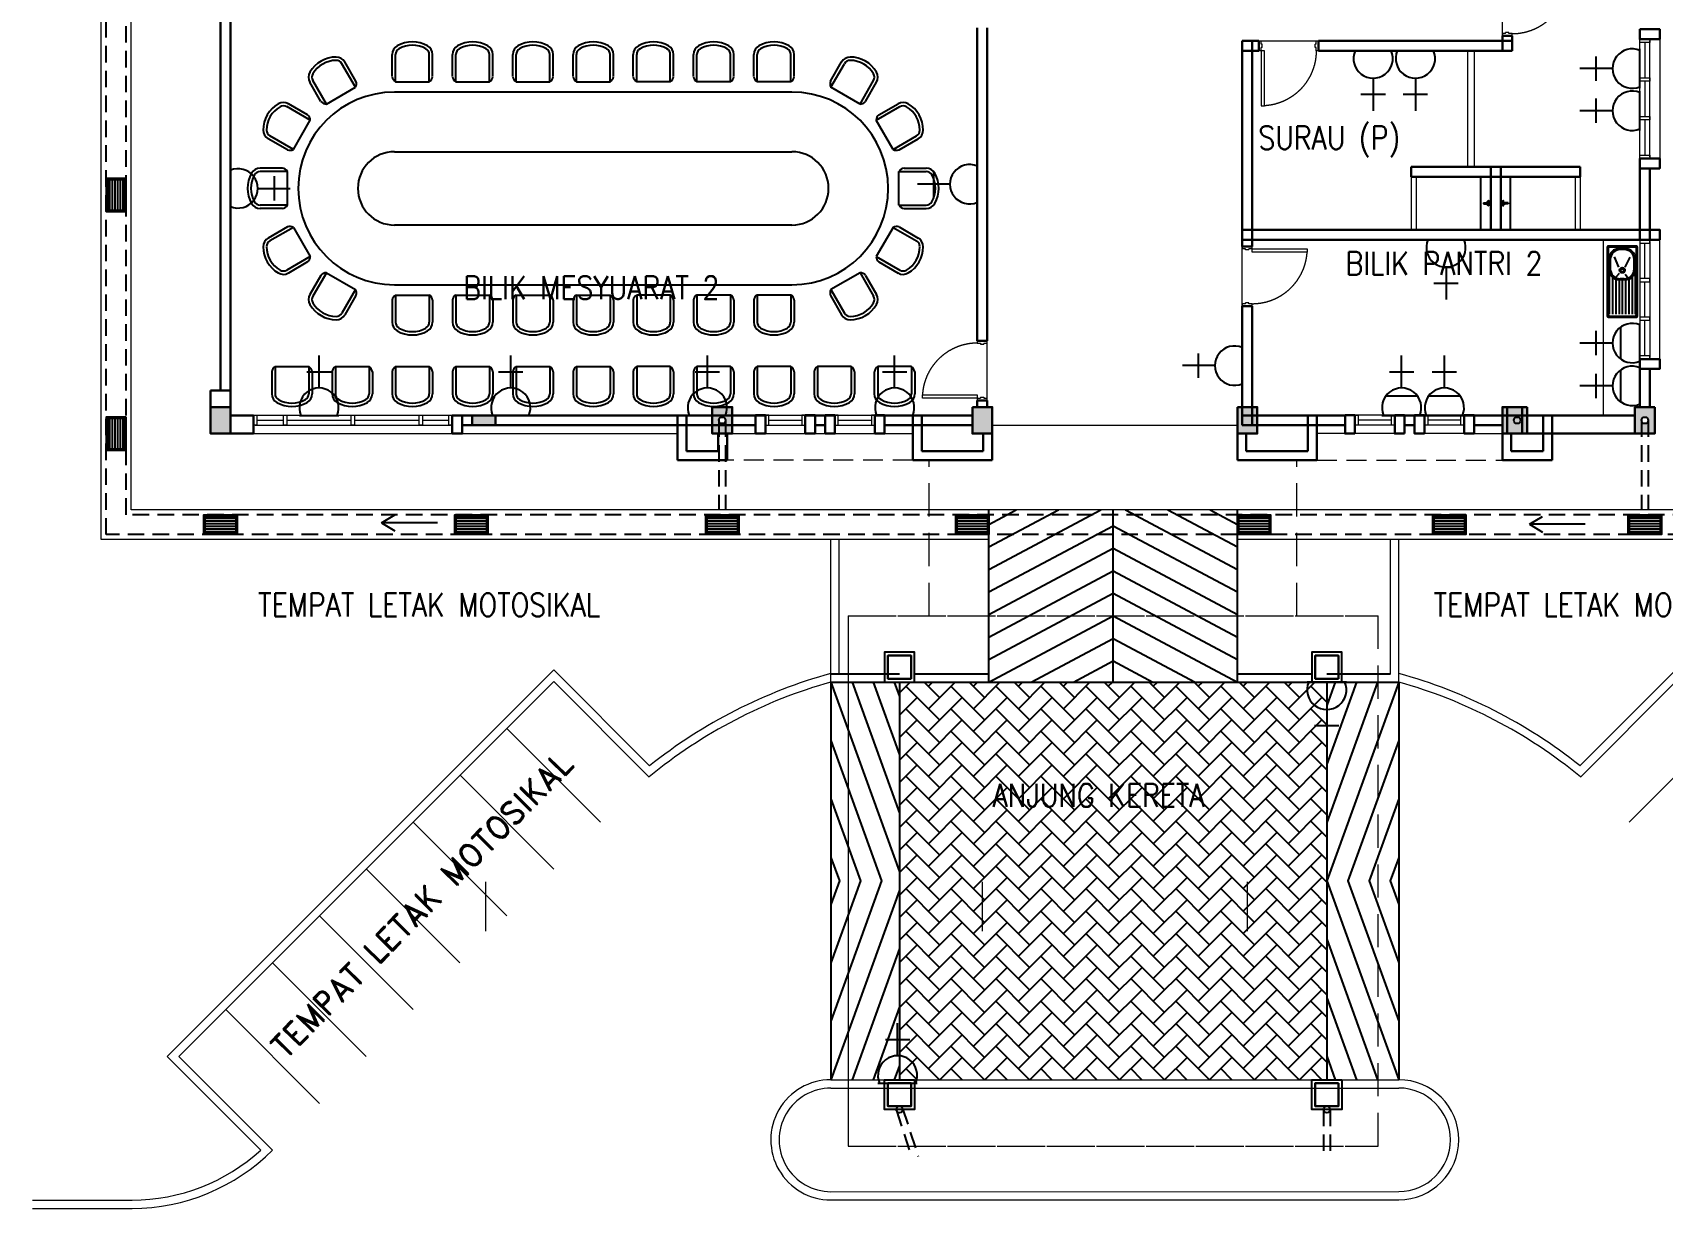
# Model space of a CAD drawing. Header units: inches. Extents: x -86493719 to 430035, y 21644 to 1519532.
# Drawn here: x 141108 to 165709, y 37972 to 55713 of the extents above; entities that cross this region are included whole.
import ezdxf
from ezdxf.enums import TextEntityAlignment as Align

# ---------------------------------------------------------------- set-up
doc = ezdxf.new("R2010")
doc.units = ezdxf.units.IN
doc.header["$MEASUREMENT"] = 0
for name, pattern in [('DASHED', [19.05, 12.7, -6.35]), ('DASHED2', [0.375, 0.25, -0.125]), ('HIDDEN', [0.375, 0.25, -0.125])]:
    doc.linetypes.add(name, pattern=pattern)
for name, color, linetype in [('Cabinet', 8, 'Continuous'), ('carpark', 8, 'Continuous'), ('DOWNPIPE', 8, 'Continuous'), ('drain', 8, 'Continuous'), ('ELECT', 6, 'Continuous'), ('FIXT', 8, 'Continuous'), ('kerb', 8, 'Continuous'), ('MSGRATING', 8, 'Continuous'), ('SAN', 8, 'Continuous'), ('SANITARY', 8, 'Continuous'), ('TB', 8, 'Continuous'), ('tiles', 8, 'Continuous')]:
    doc.layers.add(name, color=color, linetype=linetype)
for name, color, linetype, lineweight in [('COLUMN', 8, 'Continuous', 30), ('dim', 8, 'Continuous', 20), ('DOOR', 8, 'Continuous', 20), ('LW', 8, 'Continuous', 20), ('ROOF', 8, 'Continuous', 20), ('t3', 8, 'Continuous', 25), ('wall', 8, 'Continuous', 30), ('WIN', 8, 'Continuous', 18)]:
    doc.layers.add(name, color=color, linetype=linetype, lineweight=lineweight)
doc.styles.add('LAILA', font='romans.shx', dxfattribs={"width": 0.85})
doc.styles.add('VERDANA1000', font='romand.shx', dxfattribs={"height": 1000})

# ---------------------------------------------------------------- blocks, each defined once
blk = doc.blocks.new('ARR')
at = {"layer": 'drain'}
for p, q in [((-2151413, -694434), (-2150569, -694434)), ((-2150569, -694434), (-2150768, -694314)), ((-2150569, -694434), (-2150768, -694553))]:
    blk.add_line(p, q, dxfattribs=at)
blk = doc.blocks.new('Dp900')
at = {"layer": 'DOOR', "color": 4}
for p, q in [((35, 150), (0, 150)), ((0, 0), (35, 0)), ((35, 150), (35, 100)), ((50, 100), (35, 100)), ((50, 50), (35, 50)), ((35, 50), (35, 0)), ((50, 100), (50, 50)), ((850, 100), (850, 50)), ((865, 100), (850, 100)), ((865, 50), (850, 50)), ((900, 150), (865, 150)), ((865, 150), (865, 100)), ((865, 50), (865, 0)), ((865, 0), (900, 0))]:
    blk.add_line(p, q, dxfattribs=at)
at = {"layer": 'DOOR', "color": 1}
for p, q in [((0, 150), (0, 0)), ((0, 150), (0, 0)), ((900, 150), (900, 0)), ((900, 150), (900, 0))]:
    blk.add_line(p, q, dxfattribs=at)
at = {"layer": 'DOOR'}
blk.add_lwpolyline([(35, 150), (35, 980), (85, 980), (85, 150)], close=True, dxfattribs=at)
at = {"layer": 'DOOR', "color": 9, "linetype": 'DASHED', "ltscale": 100}
blk.add_arc((35, 150), 830, 360, 86.5464, dxfattribs=at)
blk = doc.blocks.new('TAB')
at = {"layer": 'FIXT'}
for p, q in [((-186, 13), (-70, 22)), ((-186, -13), (-186, 13)), ((-120, 5), (-120, -5)), ((-80, 10), (-115, 10)), ((-70, 55), (-70, 20)), ((-55, 60), (-65, 60)), ((-50, 55), (-50, 20)), ((-50, 24), (-46, 24)), ((-5, 10), (-40, 10)), ((0, 5), (0, -5)), ((-186, -13), (-70, -22)), ((-80, -10), (-115, -10)), ((-70, -20), (-70, -55)), ((-55, -60), (-65, -60)), ((-50, -20), (-50, -55)), ((-50, -24), (-46, -24)), ((-5, -10), (-40, -10))]:
    blk.add_line(p, q, dxfattribs=at)
for centre, radius, start, end in [((-115, 5), 5, 90, 180), ((-80, 20), 10, 270, 0), ((-65, 55), 5, 90, 180), ((-55, 55), 5, 0, 90), ((-40, 20), 10, 180, 270), ((-46, 0), 24.2, 24.4433, 90), ((-5, 5), 5, 0, 90), ((-115, -5), 5, 180, 270), ((-80, -20), 10, 0, 90), ((-65, -55), 5, 180, 270), ((-55, -55), 5, 270, 0), ((-40, -20), 10, 90, 180), ((-46, 0), 24.2, 270, 335.5567), ((-5, -5), 5, 270, 0)]:
    blk.add_arc(centre, radius, start, end, dxfattribs=at)
blk = doc.blocks.new('TAP1-P')
at = {"layer": 'FIXT', "rotation": 90}
blk.add_blockref('TAB', (0, 0), dxfattribs=at)
blk = doc.blocks.new('TAP(C)')
at = {"layer": 'wall', "xscale": -0.599999999973992, "yscale": 0.5999999999767169, "zscale": 0.5999999999999999, "rotation": 269.9999000484524}
blk.add_blockref('TAP1-P', (0, 0), dxfattribs=at)
blk = doc.blocks.new('AW30')
at = {"layer": 'wall'}
for points in [[(-2473393, -914141), (-2473243, -914141), (-2473243, -913866), (-2473393, -913866)], [(-2472643, -914141), (-2472493, -914141), (-2472493, -913866), (-2472643, -913866)]]:
    blk.add_lwpolyline(points, close=True, dxfattribs=at)
at = {"layer": 'WIN', "color": 1}
for p, q in [((-2473243, -913866), (-2472643, -913866)), ((-2473193, -913941), (-2472693, -913941)), ((-2473218, -914016), (-2472643, -914016))]:
    blk.add_line(p, q, dxfattribs=at)
at = {"layer": 'WIN', "color": 2}
blk.add_line((-2473243, -914141), (-2472643, -914141), dxfattribs=at)
at = {"layer": 'WIN', "color": 1}
for points in [[(-2473243, -914016), (-2473193, -914016), (-2473193, -913866), (-2473243, -913866)], [(-2472693, -914016), (-2472643, -914016), (-2472643, -913866), (-2472693, -913866)]]:
    blk.add_lwpolyline(points, close=True, dxfattribs=at)
blk = doc.blocks.new('WIN')
at = {"layer": 'WIN', "color": 1}
for p, q in [((-2479668, -915155), (-2476718, -915155)), ((-2479668, -915305), (-2476718, -915305)), ((-2479643, -915230), (-2479243, -915230)), ((-2479193, -915230), (-2478218, -915230)), ((-2478168, -915230), (-2477193, -915230)), ((-2477143, -915230), (-2476743, -915230))]:
    blk.add_line(p, q, dxfattribs=at)
for points in [[(-2479693, -915305), (-2479643, -915305), (-2479643, -915155), (-2479693, -915155)], [(-2479243, -915305), (-2479193, -915305), (-2479193, -915155), (-2479243, -915155)], [(-2478218, -915305), (-2478168, -915305), (-2478168, -915155), (-2478218, -915155)], [(-2477193, -915305), (-2477143, -915305), (-2477143, -915155), (-2477193, -915155)], [(-2476743, -915305), (-2476693, -915305), (-2476693, -915155), (-2476743, -915155)]]:
    blk.add_lwpolyline(points, close=True, dxfattribs=at)
blk = doc.blocks.new('meja mesyuarat')
at = {"color": 8}
for p, q in [((-1853, 2766), (-1853, 3100)), ((-1802, 2690), (-1802, 3100)), ((-1294, 2690), (-1294, 3100)), ((-1243, 2766), (-1243, 3100)), ((-943, 2766), (-943, 3100)), ((-892, 2690), (-892, 3100)), ((-384, 2690), (-384, 3100)), ((-334, 2766), (-334, 3100)), ((-34, 2766), (-34, 3100)), ((17, 2690), (17, 3100)), ((525, 2690), (525, 3100)), ((576, 2766), (576, 3100)), ((876, 2766), (876, 3100)), ((927, 2690), (927, 3100)), ((1435, 2690), (1435, 3100)), ((1486, 2766), (1486, 3100)), ((1786, 2766), (1786, 3100)), ((1836, 2690), (1836, 3100)), ((2344, 2690), (2344, 3100)), ((2395, 2766), (2395, 3100)), ((2695, 2766), (2695, 3100)), ((2746, 2690), (2746, 3100)), ((3254, 2690), (3254, 3100)), ((3305, 2766), (3305, 3100)), ((3605, 2766), (3605, 3100)), ((3656, 2690), (3656, 3100)), ((4164, 2690), (4164, 3100)), ((4214, 2766), (4214, 3100)), ((4514, 2766), (4514, 3100)), ((4565, 2690), (4565, 3100)), ((5073, 2690), (5073, 3100)), ((5124, 2766), (5124, 3100)), ((5424, 2766), (5424, 3100)), ((5475, 2690), (5475, 3100)), ((5983, 2690), (5983, 3100)), ((6034, 2766), (6034, 3100)), ((6334, 2766), (6334, 3100)), ((6384, 2690), (6384, 3100)), ((6892, 2690), (6892, 3100)), ((6943, 2766), (6943, 3100)), ((7243, 2766), (7243, 3100)), ((7294, 2690), (7294, 3100)), ((7802, 2690), (7802, 3100)), ((7853, 2766), (7853, 3100)), ((-1802, 2690), (-1294, 2690)), ((-892, 2690), (-384, 2690)), ((17, 2690), (525, 2690)), ((927, 2690), (1435, 2690)), ((1836, 2690), (2344, 2690)), ((2746, 2690), (3254, 2690)), ((4164, 2690), (3656, 2690)), ((5073, 2690), (4565, 2690)), ((5983, 2690), (5475, 2690)), ((6892, 2690), (6384, 2690)), ((7802, 2690), (7294, 2690)), ((-34, 1686), (-34, 2019)), ((17, 1609), (17, 2019)), ((525, 1609), (525, 2019)), ((576, 1686), (576, 2019)), ((876, 1686), (876, 2019)), ((927, 1609), (927, 2019)), ((1435, 1609), (1435, 2019)), ((1486, 1686), (1486, 2019)), ((1786, 1686), (1786, 2019)), ((1836, 1609), (1836, 2019)), ((2344, 1609), (2344, 2019)), ((2395, 1686), (2395, 2019)), ((2695, 1686), (2695, 2019)), ((2746, 1609), (2746, 2019)), ((3254, 1609), (3254, 2019)), ((3305, 1686), (3305, 2019)), ((3605, 1686), (3605, 2019)), ((3656, 1609), (3656, 2019)), ((4164, 1609), (4164, 2019)), ((4214, 1686), (4214, 2019)), ((4514, 1686), (4514, 2019)), ((4565, 1609), (4565, 2019)), ((5073, 1609), (5073, 2019)), ((5124, 1686), (5124, 2019)), ((5424, 1686), (5424, 2019)), ((5475, 1609), (5475, 2019)), ((5983, 1609), (5983, 2019)), ((6034, 1686), (6034, 2019)), ((-588, 1526), (-793, 1881)), ((-582, 1617), (-749, 1907)), ((6582, 1617), (6749, 1907)), ((6588, 1526), (6793, 1881)), ((-1110, 1313), (-1277, 1602)), ((-1028, 1272), (-1233, 1627)), ((-1028, 1272), (-588, 1526)), ((17, 1609), (525, 1609)), ((927, 1609), (1435, 1609)), ((1836, 1609), (2344, 1609)), ((2746, 1609), (3254, 1609)), ((4164, 1609), (3656, 1609)), ((5073, 1609), (4565, 1609)), ((5983, 1609), (5475, 1609)), ((7028, 1272), (6588, 1526)), ((7028, 1272), (7233, 1627)), ((7110, 1313), (7277, 1602)), ((-1272, 1028), (-1627, 1233)), ((-1313, 1110), (-1602, 1277)), ((6000, 1453), (0, 1453)), ((7272, 1028), (7627, 1233)), ((7313, 1110), (7602, 1277)), ((-1526, 588), (-1272, 1028)), ((7526, 588), (7272, 1028)), ((-1617, 582), (-1907, 749)), ((-1526, 588), (-1881, 793)), ((7526, 588), (7881, 793)), ((7617, 582), (7907, 749)), ((0, 553), (6000, 553)), ((-1692, 305), (-2026, 305)), ((-1615, 254), (-2026, 254)), ((-1615, -254), (-1615, 254)), ((7615, -254), (7615, 254)), ((7615, 254), (8026, 254)), ((7692, 305), (8026, 305)), ((-1615, -254), (-2026, -254)), ((-1692, -305), (-2026, -305)), ((7615, -254), (8026, -254)), ((7692, -305), (8026, -305)), ((-1617, -582), (-1907, -749)), ((-1526, -588), (-1881, -793)), ((-1526, -588), (-1272, -1028)), ((6000, -553), (0, -553)), ((7526, -588), (7272, -1028)), ((7526, -588), (7881, -793)), ((7617, -582), (7907, -749)), ((-1272, -1028), (-1627, -1233)), ((-1313, -1110), (-1602, -1277)), ((7272, -1028), (7627, -1233)), ((7313, -1110), (7602, -1277)), ((-1110, -1313), (-1277, -1602)), ((-1028, -1272), (-1233, -1627)), ((-1028, -1272), (-588, -1526)), ((0, -1453), (6000, -1453)), ((7028, -1272), (6588, -1526)), ((7028, -1272), (7233, -1627)), ((7110, -1313), (7277, -1602)), ((-588, -1526), (-793, -1881)), ((-582, -1617), (-749, -1907)), ((-34, -1686), (-34, -2019)), ((17, -1609), (525, -1609)), ((17, -1609), (17, -2019)), ((525, -1609), (525, -2019)), ((576, -1686), (576, -2019)), ((876, -1686), (876, -2019)), ((927, -1609), (1435, -1609)), ((927, -1609), (927, -2019)), ((1435, -1609), (1435, -2019)), ((1486, -1686), (1486, -2019)), ((1786, -1686), (1786, -2019)), ((1836, -1609), (2344, -1609)), ((1836, -1609), (1836, -2019)), ((2344, -1609), (2344, -2019)), ((2395, -1686), (2395, -2019)), ((2695, -1686), (2695, -2019)), ((2746, -1609), (3254, -1609)), ((2746, -1609), (2746, -2019)), ((3254, -1609), (3254, -2019)), ((3305, -1686), (3305, -2019)), ((3605, -1686), (3605, -2019)), ((4164, -1609), (3656, -1609)), ((3656, -1609), (3656, -2019)), ((4164, -1609), (4164, -2019)), ((4214, -1686), (4214, -2019)), ((4514, -1686), (4514, -2019)), ((5073, -1609), (4565, -1609)), ((4565, -1609), (4565, -2019)), ((5073, -1609), (5073, -2019)), ((5124, -1686), (5124, -2019)), ((5424, -1686), (5424, -2019)), ((5983, -1609), (5475, -1609)), ((5475, -1609), (5475, -2019)), ((5983, -1609), (5983, -2019)), ((6034, -1686), (6034, -2019)), ((6582, -1617), (6749, -1907)), ((6588, -1526), (6793, -1881)), ((-1802, -2690), (-1294, -2690)), ((-1802, -2690), (-1802, -3100)), ((-1294, -2690), (-1294, -3100)), ((-892, -2690), (-384, -2690)), ((-892, -2690), (-892, -3100)), ((-384, -2690), (-384, -3100)), ((17, -2690), (525, -2690)), ((17, -2690), (17, -3100)), ((525, -2690), (525, -3100)), ((927, -2690), (1435, -2690)), ((927, -2690), (927, -3100)), ((1435, -2690), (1435, -3100)), ((1836, -2690), (2344, -2690)), ((1836, -2690), (1836, -3100)), ((2344, -2690), (2344, -3100)), ((2746, -2690), (3254, -2690)), ((2746, -2690), (2746, -3100)), ((3254, -2690), (3254, -3100)), ((4164, -2690), (3656, -2690)), ((3656, -2690), (3656, -3100)), ((4164, -2690), (4164, -3100)), ((5073, -2690), (4565, -2690)), ((4565, -2690), (4565, -3100)), ((5073, -2690), (5073, -3100)), ((5983, -2690), (5475, -2690)), ((5475, -2690), (5475, -3100)), ((5983, -2690), (5983, -3100)), ((6892, -2690), (6384, -2690)), ((6384, -2690), (6384, -3100)), ((6892, -2690), (6892, -3100)), ((7802, -2690), (7294, -2690)), ((7294, -2690), (7294, -3100)), ((7802, -2690), (7802, -3100)), ((-1853, -2766), (-1853, -3100)), ((-1243, -2766), (-1243, -3100)), ((-943, -2766), (-943, -3100)), ((-334, -2766), (-334, -3100)), ((-34, -2766), (-34, -3100)), ((576, -2766), (576, -3100)), ((876, -2766), (876, -3100)), ((1486, -2766), (1486, -3100)), ((1786, -2766), (1786, -3100)), ((2395, -2766), (2395, -3100)), ((2695, -2766), (2695, -3100)), ((3305, -2766), (3305, -3100)), ((3605, -2766), (3605, -3100)), ((4214, -2766), (4214, -3100)), ((4514, -2766), (4514, -3100)), ((5124, -2766), (5124, -3100)), ((5424, -2766), (5424, -3100)), ((6034, -2766), (6034, -3100)), ((6334, -2766), (6334, -3100)), ((6943, -2766), (6943, -3100)), ((7243, -2766), (7243, -3100)), ((7853, -2766), (7853, -3100))]:
    blk.add_line(p, q, dxfattribs=at)
for centre, radius, start, end in [((-1702, 3100), 151, 119.6746, 180), ((-1548, 2830), 462, 60.3254, 119.6746), ((-1548, 2830), 411, 60.283, 119.717), ((-1394, 3100), 151, 0, 60.3254), ((-792, 3100), 151, 119.6746, 180), ((-638, 2830), 462, 60.3254, 119.6746), ((-638, 2830), 411, 60.283, 119.717), ((-485, 3100), 151, 0, 60.3254), ((117, 3100), 151, 119.6746, 180), ((271, 2830), 462, 60.3254, 119.6746), ((271, 2830), 411, 60.283, 119.717), ((425, 3100), 151, 0, 60.3254), ((1027, 3100), 151, 119.6746, 180), ((1181, 2830), 462, 60.3254, 119.6746), ((1181, 2830), 411, 60.283, 119.717), ((1335, 3100), 151, 0, 60.3254), ((1937, 3100), 151, 119.6746, 180), ((2090, 2830), 462, 60.3254, 119.6746), ((2090, 2830), 411, 60.283, 119.717), ((2244, 3100), 151, 0, 60.3254), ((2846, 3100), 151, 119.6746, 180), ((3000, 2830), 462, 60.3254, 119.6746), ((3000, 2830), 411, 60.283, 119.717), ((3154, 3100), 151, 0, 60.3254), ((3756, 3100), 151, 119.6746, 180), ((3910, 2830), 462, 60.3254, 119.6746), ((3910, 2830), 411, 60.283, 119.717), ((4063, 3100), 151, 0, 60.3254), ((4665, 3100), 151, 119.6746, 180), ((4819, 2830), 462, 60.3254, 119.6746), ((4819, 2830), 411, 60.283, 119.717), ((4973, 3100), 151, 0, 60.3254), ((5575, 3100), 151, 119.6746, 180), ((5729, 2830), 462, 60.3254, 119.6746), ((5729, 2830), 411, 60.283, 119.717), ((5883, 3100), 151, 0, 60.3254), ((6485, 3100), 151, 119.6746, 180), ((6638, 2830), 462, 60.3254, 119.6746), ((6638, 2830), 411, 60.283, 119.717), ((6792, 3100), 151, 0, 60.3254), ((7394, 3100), 151, 119.6746, 180), ((7548, 2830), 462, 60.3254, 119.6746), ((7548, 2830), 411, 60.283, 119.717), ((7702, 3100), 151, 0, 60.3254), ((-1702, 3100), 100, 119.717, 180), ((-1394, 3100), 100, 0, 60.283), ((-792, 3100), 100, 119.717, 180), ((-484, 3100), 100, 0, 60.283), ((117, 3100), 100, 119.717, 180), ((425, 3100), 100, 0, 60.283), ((1027, 3100), 100, 119.717, 180), ((1335, 3100), 100, 0, 60.283), ((1936, 3100), 100, 119.717, 180), ((2244, 3100), 100, 0, 60.283), ((2846, 3100), 100, 119.717, 180), ((3154, 3100), 100, 0, 60.283), ((3756, 3100), 100, 119.717, 180), ((4064, 3100), 100, 0, 60.283), ((4665, 3100), 100, 119.717, 180), ((4973, 3100), 100, 0, 60.283), ((5575, 3100), 100, 119.717, 180), ((5883, 3100), 100, 0, 60.283), ((6484, 3100), 100, 119.717, 180), ((6792, 3100), 100, 0, 60.283), ((7394, 3100), 100, 119.717, 180), ((7702, 3100), 100, 0, 60.283), ((-1752, 2778), 101, 186.7783, 240.6019), ((-1344, 2778), 101, 299.3981, 353.2217), ((-843, 2778), 101, 186.7783, 240.6019), ((-434, 2778), 101, 299.3981, 353.2217), ((67, 2778), 101, 186.7783, 240.6019), ((476, 2778), 101, 299.3981, 353.2217), ((976, 2778), 101, 186.7783, 240.6019), ((1385, 2778), 101, 299.3981, 353.2217), ((1886, 2778), 101, 186.7783, 240.6019), ((2295, 2778), 101, 299.3981, 353.2217), ((2796, 2778), 101, 186.7783, 240.6019), ((3204, 2778), 101, 299.3981, 353.2217), ((3705, 2778), 101, 186.7783, 240.6019), ((4114, 2778), 101, 299.3981, 353.2217), ((4615, 2778), 101, 186.7783, 240.6019), ((5024, 2778), 101, 299.3981, 353.2217), ((5524, 2778), 101, 186.7783, 240.6019), ((5933, 2778), 101, 299.3981, 353.2217), ((6434, 2778), 101, 186.7783, 240.6019), ((6843, 2778), 101, 299.3981, 353.2217), ((7344, 2778), 101, 186.7783, 240.6019), ((7752, 2778), 101, 299.3981, 353.2217), ((-878, 1520), 462, 90.3254, 149.6746), ((-880, 1831), 151, 30, 90.3254), ((117, 2019), 151, 119.6746, 180), ((117, 2019), 100, 119.717, 180), ((271, 1750), 462, 60.3254, 119.6746), ((271, 1750), 411, 60.283, 119.717), ((425, 2019), 100, 0, 60.283), ((425, 2019), 151, 0, 60.3254), ((1027, 2019), 151, 119.6746, 180), ((1027, 2019), 100, 119.717, 180), ((1181, 1750), 462, 60.3254, 119.6746), ((1181, 1750), 411, 60.283, 119.717), ((1335, 2019), 100, 0, 60.283), ((1335, 2019), 151, 0, 60.3254), ((1937, 2019), 151, 119.6746, 180), ((1936, 2019), 100, 119.717, 180), ((2090, 1750), 462, 60.3254, 119.6746), ((2090, 1750), 411, 60.283, 119.717), ((2244, 2019), 100, 0, 60.283), ((2244, 2019), 151, 0, 60.3254), ((2846, 2019), 151, 119.6746, 180), ((2846, 2019), 100, 119.717, 180), ((3000, 1750), 462, 60.3254, 119.6746), ((3000, 1750), 411, 60.283, 119.717), ((3154, 2019), 100, 0, 60.283), ((3154, 2019), 151, 0, 60.3254), ((3756, 2019), 151, 119.6746, 180), ((3756, 2019), 100, 119.717, 180), ((3910, 1750), 462, 60.3254, 119.6746), ((3910, 1750), 411, 60.283, 119.717), ((4064, 2019), 100, 0, 60.283), ((4063, 2019), 151, 0, 60.3254), ((4665, 2019), 151, 119.6746, 180), ((4665, 2019), 100, 119.717, 180), ((4819, 1750), 462, 60.3254, 119.6746), ((4819, 1750), 411, 60.283, 119.717), ((4973, 2019), 100, 0, 60.283), ((4973, 2019), 151, 0, 60.3254), ((5575, 2019), 151, 119.6746, 180), ((5575, 2019), 100, 119.717, 180), ((5729, 1750), 462, 60.3254, 119.6746), ((5729, 1750), 411, 60.283, 119.717), ((5883, 2019), 100, 0, 60.283), ((5883, 2019), 151, 0, 60.3254), ((6880, 1831), 151, 89.6746, 150), ((6878, 1520), 462, 30.3254, 89.6746), ((-1146, 1677), 151, 149.6746, 210), ((-1146, 1677), 100, 149.717, 210), ((-878, 1520), 411, 90.283, 149.717), ((-879, 1831), 100, 30, 90.283), ((6879, 1831), 100, 89.717, 150), ((6878, 1520), 411, 30.283, 89.717), ((7146, 1677), 100, 330, 30.283), ((7146, 1677), 151, 330, 30.3254), ((-675, 1578), 101, 329.3981, 23.2217), ((67, 1697), 101, 186.7783, 240.6019), ((476, 1697), 101, 299.3981, 353.2217), ((976, 1697), 101, 186.7783, 240.6019), ((1385, 1697), 101, 299.3981, 353.2217), ((1886, 1697), 101, 186.7783, 240.6019), ((2295, 1697), 101, 299.3981, 353.2217), ((2796, 1697), 101, 186.7783, 240.6019), ((3204, 1697), 101, 299.3981, 353.2217), ((3705, 1697), 101, 186.7783, 240.6019), ((4114, 1697), 101, 299.3981, 353.2217), ((4615, 1697), 101, 186.7783, 240.6019), ((5024, 1697), 101, 299.3981, 353.2217), ((5524, 1697), 101, 186.7783, 240.6019), ((5933, 1697), 101, 299.3981, 353.2217), ((6675, 1578), 101, 156.7783, 210.6019), ((-1520, 878), 462, 120.3254, 179.6746), ((-1520, 878), 411, 120.283, 179.717), ((-1677, 1146), 151, 60, 120.3254), ((-1677, 1146), 100, 60, 120.283), ((0, 0), 1453, 90, 270), ((-1029, 1373), 101, 216.7783, 270.6019), ((6000, 0), 1453, 270, 90), ((7029, 1373), 101, 269.3981, 323.2217), ((7677, 1146), 151, 59.6746, 120), ((7677, 1146), 100, 59.717, 120), ((7520, 878), 411, 0.283, 59.717), ((7520, 878), 462, 0.3254, 59.6746), ((-1373, 1029), 101, 359.3981, 53.2217), ((7373, 1029), 101, 126.7783, 180.6019), ((-1831, 880), 151, 179.6746, 240), ((-1831, 879), 100, 179.717, 240), ((7831, 879), 100, 300, 0.283), ((7831, 880), 151, 300, 0.3254), ((-1578, 675), 101, 246.7783, 300.6019), ((0, 0), 553, 90, 270), ((6000, 0), 553, 270, 90), ((7578, 675), 101, 239.3981, 293.2217), ((-2026, 154), 151, 90, 150.3254), ((-2026, 154), 100, 90, 150.283), ((-1704, 204), 101, 29.3981, 83.2217), ((7704, 204), 101, 96.7783, 150.6019), ((8026, 154), 151, 29.6746, 90), ((8026, 154), 100, 29.717, 90), ((-1756, 0), 462, 150.3254, 209.6746), ((-1756, 0), 411, 150.283, 209.717), ((7756, 0), 411, 330.283, 29.717), ((7756, 0), 462, 330.3254, 29.6746), ((-2026, -154), 151, 209.6746, 270), ((-2026, -154), 100, 209.717, 270), ((8026, -154), 100, 270, 330.283), ((8026, -154), 151, 270, 330.3254), ((-1704, -204), 101, 276.7783, 330.6019), ((7704, -204), 101, 209.3981, 263.2217), ((-1578, -675), 101, 59.3981, 113.2217), ((7578, -675), 101, 66.7783, 120.6019), ((-1831, -880), 151, 120, 180.3254), ((-1520, -878), 462, 180.3254, 239.6746), ((-1831, -879), 100, 120, 180.283), ((-1520, -878), 411, 180.283, 239.717), ((7520, -878), 411, 300.283, 359.717), ((7520, -878), 462, 300.3254, 359.6746), ((7831, -879), 100, 359.717, 60), ((7831, -880), 151, 359.6746, 60), ((-1373, -1029), 101, 306.7783, 0.6019), ((7373, -1029), 101, 179.3981, 233.2217), ((-1677, -1146), 151, 239.6746, 300), ((-1677, -1146), 100, 239.717, 300), ((-1029, -1373), 101, 89.3981, 143.2217), ((7029, -1373), 101, 36.7783, 90.6019), ((7677, -1146), 151, 240, 300.3254), ((7677, -1146), 100, 240, 300.283), ((-1146, -1677), 151, 150, 210.3254), ((-1146, -1677), 100, 150, 210.283), ((-675, -1578), 101, 336.7783, 30.6019), ((67, -1697), 101, 119.3981, 173.2217), ((476, -1697), 101, 6.7783, 60.6019), ((976, -1697), 101, 119.3981, 173.2217), ((1385, -1697), 101, 6.7783, 60.6019), ((1886, -1697), 101, 119.3981, 173.2217), ((2295, -1697), 101, 6.7783, 60.6019), ((2796, -1697), 101, 119.3981, 173.2217), ((3204, -1697), 101, 6.7783, 60.6019), ((3705, -1697), 101, 119.3981, 173.2217), ((4114, -1697), 101, 6.7783, 60.6019), ((4615, -1697), 101, 119.3981, 173.2217), ((5024, -1697), 101, 6.7783, 60.6019), ((5524, -1697), 101, 119.3981, 173.2217), ((5933, -1697), 101, 6.7783, 60.6019), ((6675, -1578), 101, 149.3981, 203.2217), ((7146, -1677), 100, 329.717, 30), ((7146, -1677), 151, 329.6746, 30), ((-878, -1520), 462, 210.3254, 269.6746), ((-878, -1520), 411, 210.283, 269.717), ((-879, -1831), 100, 269.717, 330), ((-880, -1831), 151, 269.6746, 330), ((6880, -1831), 151, 210, 270.3254), ((6879, -1831), 100, 210, 270.283), ((6878, -1520), 411, 270.283, 329.717), ((6878, -1520), 462, 270.3254, 329.6746), ((117, -2019), 151, 180, 240.3254), ((117, -2019), 100, 180, 240.283), ((271, -1750), 462, 240.3254, 299.6746), ((271, -1750), 411, 240.283, 299.717), ((425, -2019), 100, 299.717, 0), ((425, -2019), 151, 299.6746, 0), ((1027, -2019), 151, 180, 240.3254), ((1027, -2019), 100, 180, 240.283), ((1181, -1750), 462, 240.3254, 299.6746), ((1181, -1750), 411, 240.283, 299.717), ((1335, -2019), 100, 299.717, 0), ((1335, -2019), 151, 299.6746, 0), ((1937, -2019), 151, 180, 240.3254), ((1936, -2019), 100, 180, 240.283), ((2090, -1750), 462, 240.3254, 299.6746), ((2090, -1750), 411, 240.283, 299.717), ((2244, -2019), 100, 299.717, 0), ((2244, -2019), 151, 299.6746, 0), ((2846, -2019), 151, 180, 240.3254), ((2846, -2019), 100, 180, 240.283), ((3000, -1750), 462, 240.3254, 299.6746), ((3000, -1750), 411, 240.283, 299.717), ((3154, -2019), 100, 299.717, 0), ((3154, -2019), 151, 299.6746, 0), ((3756, -2019), 151, 180, 240.3254), ((3756, -2019), 100, 180, 240.283), ((3910, -1750), 462, 240.3254, 299.6746), ((3910, -1750), 411, 240.283, 299.717), ((4064, -2019), 100, 299.717, 0), ((4063, -2019), 151, 299.6746, 0), ((4665, -2019), 151, 180, 240.3254), ((4665, -2019), 100, 180, 240.283), ((4819, -1750), 462, 240.3254, 299.6746), ((4819, -1750), 411, 240.283, 299.717), ((4973, -2019), 100, 299.717, 0), ((4973, -2019), 151, 299.6746, 0), ((5575, -2019), 151, 180, 240.3254), ((5575, -2019), 100, 180, 240.283), ((5729, -1750), 462, 240.3254, 299.6746), ((5729, -1750), 411, 240.283, 299.717), ((5883, -2019), 100, 299.717, 0), ((5883, -2019), 151, 299.6746, 0), ((-1752, -2778), 101, 119.3981, 173.2217), ((-1344, -2778), 101, 6.7783, 60.6019), ((-843, -2778), 101, 119.3981, 173.2217), ((-434, -2778), 101, 6.7783, 60.6019), ((67, -2778), 101, 119.3981, 173.2217), ((476, -2778), 101, 6.7783, 60.6019), ((976, -2778), 101, 119.3981, 173.2217), ((1385, -2778), 101, 6.7783, 60.6019), ((1886, -2778), 101, 119.3981, 173.2217), ((2295, -2778), 101, 6.7783, 60.6019), ((2796, -2778), 101, 119.3981, 173.2217), ((3204, -2778), 101, 6.7783, 60.6019), ((3705, -2778), 101, 119.3981, 173.2217), ((4114, -2778), 101, 6.7783, 60.6019), ((4615, -2778), 101, 119.3981, 173.2217), ((5024, -2778), 101, 6.7783, 60.6019), ((5524, -2778), 101, 119.3981, 173.2217), ((5933, -2778), 101, 6.7783, 60.6019), ((6434, -2778), 101, 119.3981, 173.2217), ((6843, -2778), 101, 6.7783, 60.6019), ((7344, -2778), 101, 119.3981, 173.2217), ((7752, -2778), 101, 6.7783, 60.6019), ((-1702, -3100), 151, 180, 240.3254), ((-1702, -3100), 100, 180, 240.283), ((-1548, -2830), 411, 240.283, 299.717), ((-1394, -3100), 100, 299.717, 0), ((-1394, -3100), 151, 299.6746, 0), ((-792, -3100), 151, 180, 240.3254), ((-792, -3100), 100, 180, 240.283), ((-638, -2830), 411, 240.283, 299.717), ((-484, -3100), 100, 299.717, 0), ((-485, -3100), 151, 299.6746, 0), ((117, -3100), 151, 180, 240.3254), ((117, -3100), 100, 180, 240.283), ((271, -2830), 411, 240.283, 299.717), ((425, -3100), 100, 299.717, 0), ((425, -3100), 151, 299.6746, 0), ((1027, -3100), 151, 180, 240.3254), ((1027, -3100), 100, 180, 240.283), ((1181, -2830), 411, 240.283, 299.717), ((1335, -3100), 100, 299.717, 0), ((1335, -3100), 151, 299.6746, 0), ((1937, -3100), 151, 180, 240.3254), ((1936, -3100), 100, 180, 240.283), ((2090, -2830), 411, 240.283, 299.717), ((2244, -3100), 100, 299.717, 0), ((2244, -3100), 151, 299.6746, 0), ((2846, -3100), 151, 180, 240.3254), ((2846, -3100), 100, 180, 240.283), ((3000, -2830), 411, 240.283, 299.717), ((3154, -3100), 100, 299.717, 0), ((3154, -3100), 151, 299.6746, 0), ((3756, -3100), 151, 180, 240.3254), ((3756, -3100), 100, 180, 240.283), ((3910, -2830), 411, 240.283, 299.717), ((4064, -3100), 100, 299.717, 0), ((4063, -3100), 151, 299.6746, 0), ((4665, -3100), 151, 180, 240.3254), ((4665, -3100), 100, 180, 240.283), ((4819, -2830), 411, 240.283, 299.717), ((4973, -3100), 100, 299.717, 0), ((4973, -3100), 151, 299.6746, 0), ((5575, -3100), 151, 180, 240.3254), ((5575, -3100), 100, 180, 240.283), ((5729, -2830), 411, 240.283, 299.717), ((5883, -3100), 100, 299.717, 0), ((5883, -3100), 151, 299.6746, 0), ((6485, -3100), 151, 180, 240.3254), ((6484, -3100), 100, 180, 240.283), ((6638, -2830), 411, 240.283, 299.717), ((6792, -3100), 100, 299.717, 0), ((6792, -3100), 151, 299.6746, 0), ((7394, -3100), 151, 180, 240.3254), ((7394, -3100), 100, 180, 240.283), ((7548, -2830), 411, 240.283, 299.717), ((7702, -3100), 100, 299.717, 0), ((7702, -3100), 151, 299.6746, 0), ((-1548, -2830), 462, 240.3254, 299.6746), ((-638, -2830), 462, 240.3254, 299.6746), ((271, -2830), 462, 240.3254, 299.6746), ((1181, -2830), 462, 240.3254, 299.6746), ((2090, -2830), 462, 240.3254, 299.6746), ((3000, -2830), 462, 240.3254, 299.6746), ((3910, -2830), 462, 240.3254, 299.6746), ((4819, -2830), 462, 240.3254, 299.6746), ((5729, -2830), 462, 240.3254, 299.6746), ((6638, -2830), 462, 240.3254, 299.6746), ((7548, -2830), 462, 240.3254, 299.6746)]:
    blk.add_arc(centre, radius, start, end, dxfattribs=at)
blk = doc.blocks.new('Kit-sink')
at = {"layer": 'SAN'}
for p, q in [((0, 0), (0, -427)), ((1052, 15), (15, 15)), ((1028, 2), (38, 2)), ((1067, -427), (1067, 0)), ((14, -24), (14, -404)), ((34, -168), (34, -260)), ((50, -184), (50, -244)), ((165, -100), (316, -174)), ((356, -18), (184, -18)), ((340, -34), (200, -34)), ((356, -18), (1024, -18)), ((418, -171), (467, -137)), ((466, -66), (1024, -66)), ((490, -184), (490, -244)), ((496, -116), (1024, -116)), ((505, -164), (1024, -164)), ((506, -168), (506, -260)), ((506, -214), (1024, -214)), ((1054, -404), (1054, -24)), ((15, -442), (1052, -442)), ((38, -428), (1028, -428)), ((313, -266), (159, -331)), ((184, -410), (356, -410)), ((200, -394), (340, -394)), ((356, -410), (1024, -410)), ((412, -263), (461, -307)), ((466, -360), (1024, -360)), ((496, -312), (1024, -312)), ((505, -262), (1024, -262))]:
    blk.add_line(p, q, dxfattribs=at)
for radius in [40, 23.9]:
    blk.add_circle((362, -214), radius, dxfattribs=at)
for centre, radius, start, end in [((15, 0), 15, 90, 180), ((38, -24), 25, 90, 180), ((1028, -24), 25, 0, 90), ((1052, 0), 15, 0, 90), ((184, -168), 150, 90, 180), ((200, -184), 150, 90, 180), ((200, -244), 150, 180, 270), ((340, -184), 150, 0, 90), ((340, -244), 150, 270, 0), ((356, -168), 150, 0, 90), ((15, -427), 15, 180, 270), ((38, -404), 25, 180, 270), ((184, -260), 150, 180, 270), ((356, -260), 150, 270, 0), ((1028, -404), 25, 270, 0), ((1052, -427), 15, 270, 0)]:
    blk.add_arc(centre, radius, start, end, dxfattribs=at)
blk = doc.blocks.new('13A SSO 300mm')
at = {"layer": 'ELECT', "color": 6}
for p, q in [((0, 414), (0, 904)), ((-184, 659), (184, 659)), ((-297, 0), (297, 0))]:
    blk.add_line(p, q, dxfattribs=at)
blk.add_arc((0, 116), 297, 336.9763, 203.0237, dxfattribs=at)
blk = doc.blocks.new('13A SSO 800mm')
at = {"layer": 'ELECT', "color": 6}
for p, q in [((0, 414), (0, 904)), ((-184, 659), (184, 659)), ((-297, 0), (297, 0))]:
    blk.add_line(p, q, dxfattribs=at)
blk.add_arc((0, 116), 297, 336.9763, 203.0237, dxfattribs=at)
at = {"layer": 'TB', "color": 6, "linetype": 'Continuous'}
blk.add_line((241, 290), (-241, 290), dxfattribs=at)

msp = doc.modelspace()

# ---------------------------------------------------------------- hatches: boundary and pattern name
at = {"layer": 'COLUMN'}
h = msp.add_hatch(color=256, dxfattribs=at)
h.paths.add_polyline_path([(151668, 50063), (151518, 50063), (151518, 49913, -0.414214), (151568, 49863), (151668, 49863)])
h.paths.add_polyline_path([(151668, 49863), (151568, 49863, -0.414214), (151518, 49813), (151518, 49663), (151668, 49663)])
h.paths.add_polyline_path([(151518, 49813, -0.414214), (151468, 49863), (151368, 49863), (151368, 49663), (151518, 49663)])
h.paths.add_polyline_path([(151518, 50063), (151368, 50063), (151368, 49863), (151468, 49863, -0.414214), (151518, 49913)])
h = msp.add_hatch(color=256, dxfattribs=at)
h.paths.add_polyline_path([(163368, 50063), (163518, 50063), (163518, 49913, 0.414214), (163468, 49863), (163368, 49863)])
h.paths.add_polyline_path([(163368, 49863), (163468, 49863, 0.414214), (163518, 49813), (163518, 49663), (163368, 49663)])
h.paths.add_polyline_path([(163518, 49813, 0.414214), (163568, 49863), (163668, 49863), (163668, 49663), (163518, 49663)])
h.paths.add_polyline_path([(163518, 50063), (163668, 50063), (163668, 49863), (163568, 49863, 0.414214), (163518, 49913)])
h = msp.add_hatch(color=256, dxfattribs=at)
h.paths.add_polyline_path([(165293, 50063), (165443, 50063), (165443, 49913, 0.414214), (165393, 49863), (165293, 49863)])
h.paths.add_polyline_path([(165293, 49863), (165393, 49863, 0.414214), (165443, 49813), (165443, 49663), (165293, 49663)])
h.paths.add_polyline_path([(165443, 49813, 0.414214), (165493, 49863), (165593, 49863), (165593, 49663), (165443, 49663)])
h.paths.add_polyline_path([(165443, 50063), (165593, 50063), (165593, 49863), (165493, 49863, 0.414214), (165443, 49913)])
msp.add_hatch(color=256, dxfattribs=at).paths.add_polyline_path([(147743, 49788), (148093, 49788), (148093, 49938), (147743, 49938)])
at = {"layer": 'tiles'}
h = msp.add_hatch(dxfattribs=at)
h.set_pattern_fill('AR-HBONE', color=256, scale=60, style=0, double=1)
h.set_pattern_definition([(45, (749278.13, -1816159.32), (1e-13, 339.411255), [720, -240]), (135, (749447.84, -1815989.6), (1e-13, 339.411255), [720, -240])])
h.paths.add_polyline_path([(160643, 45913), (160643, 39913), (154193, 39913), (154193, 45913)])

# ---------------------------------------------------------------- linework, layer by layer
at = {"layer": 'carpark', "linetype": 'Continuous', "lineweight": 0}
for p, q in [((149681, 43799), (148267, 45213)), ((165206, 43799), (166620, 45213)), ((148973, 43092), (147560, 44507)), ((148266, 42385), (146852, 43800)), ((147559, 41678), (146145, 43093)), ((146852, 40971), (145438, 42386)), ((146144, 40264), (144731, 41679)), ((145437, 39557), (144023, 40972))]:
    msp.add_line(p, q, dxfattribs=at)
at = {"layer": 'COLUMN'}
for points in [[(143793, 50063), (144093, 50063), (144093, 49663), (143793, 49663)], [(151368, 50063), (151668, 50063), (151668, 49663), (151368, 49663)], [(155293, 50063), (155593, 50063), (155593, 49663), (155293, 49663)], [(159293, 50063), (159593, 50063), (159593, 49663), (159293, 49663)], [(163593, 50063), (163293, 50063), (163293, 49663), (163593, 49663)], [(163668, 50063), (163368, 50063), (163368, 49663), (163668, 49663)], [(165593, 50063), (165293, 50063), (165293, 49663), (165593, 49663)], [(147743, 49788), (148093, 49788), (148093, 49938), (147743, 49938)], [(154368, 45963), (154368, 46313), (154018, 46313), (154018, 45963)], [(154368, 45963), (154368, 46313), (154018, 46313), (154018, 45963)], [(160818, 45963), (160818, 46313), (160468, 46313), (160468, 45963)], [(154368, 39863), (154368, 39513), (154018, 39513), (154018, 39863)], [(154368, 39863), (154368, 39513), (154018, 39513), (154018, 39863)], [(160818, 39863), (160818, 39513), (160468, 39513), (160468, 39863)], [(160818, 39863), (160818, 39513), (160468, 39513), (160468, 39863)]]:
    msp.add_lwpolyline(points, close=True, dxfattribs=at)
for points in [[(143793, 50063), (144093, 50063), (143793, 49663), (144093, 49663)], [(155293, 50063), (155593, 50063), (155293, 49663), (155593, 49663)], [(159293, 50063), (159593, 50063), (159293, 49663), (159593, 49663)], [(163593, 50063), (163293, 50063), (163593, 49663), (163293, 49663)]]:
    msp.add_solid(points, dxfattribs=at)
at = {"layer": 'dim'}
for p, q in [((147943, 42899), (147943, 42154)), ((155443, 42899), (155443, 42154)), ((159443, 42899), (159443, 42154)), ((159443, 42899), (159443, 42154))]:
    msp.add_line(p, q, dxfattribs=at)
at = {"layer": 'DOWNPIPE', "linetype": 'HIDDEN', "ltscale": 1000}
for p, q in [((151468, 49863), (151468, 48513)), ((151568, 49863), (151568, 48513)), ((165393, 49863), (165393, 48513)), ((165493, 49863), (165493, 48513)), ((154146, 39448), (154370, 38757)), ((154241, 39479), (154475, 38757)), ((160593, 39463), (160593, 38757)), ((160693, 39463), (160693, 38757))]:
    msp.add_line(p, q, dxfattribs=at)
at = {"layer": 'DOWNPIPE'}
for centre in [(151518, 49863), (163518, 49863), (165443, 49863), (154193, 39463), (160643, 39463)]:
    msp.add_circle(centre, 50, dxfattribs=at)
at = {"layer": 'drain'}
for p, q in [((162968, 52738), (162968, 53538)), ((163418, 52738), (163418, 53538))]:
    msp.add_line(p, q, dxfattribs=at)
at = {"layer": 'drain', "linetype": 'DASHED2', "ltscale": 1000}
for points in [[(152093, 84588), (163168, 84588), (163168, 82088), (167168, 82088), (167168, 66638), (165168, 66638), (165168, 63663), (168668, 63663), (168668, 55138), (167168, 55138), (167168, 48138), (142218, 48138), (142218, 58588)], [(152093, 84288), (162868, 84288), (162868, 81788), (166868, 81788), (166868, 66938), (164868, 66938), (164868, 63363), (168368, 63363), (168368, 55438), (166868, 55438), (166868, 48438), (142518, 48438), (142518, 58288)]]:
    msp.add_lwpolyline(points, dxfattribs=at)
at = {"layer": 'kerb'}
for p, q in [((155543, 45913), (155543, 48513)), ((159293, 45913), (159293, 48513)), ((153158, 46038), (154193, 46038)), ((154418, 46038), (155543, 46038)), ((159293, 46038), (160418, 46038)), ((160643, 46038), (161604, 46038)), ((153158, 45913), (160193, 45913)), ((160193, 45913), (161729, 45913)), ((160193, 45913), (161729, 45913))]:
    msp.add_line(p, q, dxfattribs=at)
at = {"layer": 'kerb', "linetype": 'Continuous', "lineweight": 0}
for p, q in [((143139, 40265), (148974, 46097)), ((150421, 44649), (148974, 46097)), ((164465, 44649), (165912, 46097)), ((143316, 40265), (148974, 45920)), ((150413, 44481), (148974, 45920)), ((164474, 44481), (165912, 45920)), ((144551, 38852), (143139, 40265)), ((144730, 38850), (143316, 40265)), ((153158, 39913), (161729, 39913)), ((153158, 39788), (161729, 39788)), ((144641, 38762), (144640, 38764)), ((153158, 38224), (161729, 38226)), ((141108, 38097), (142610, 38097)), ((141108, 37972), (142610, 37972)), ((153158, 38099), (161729, 38101))]:
    msp.add_line(p, q, dxfattribs=at)
at = {"layer": 'kerb'}
for points in [[(154418, 45913), (154418, 46363), (153968, 46363), (153968, 45913)], [(154418, 45913), (154418, 46363), (153968, 46363), (153968, 45913)], [(160868, 45913), (160868, 46363), (160418, 46363), (160418, 45913)], [(160868, 45913), (160868, 46363), (160418, 46363), (160418, 45913)], [(154418, 39913), (154418, 39463), (153968, 39463), (153968, 39913)], [(154418, 39913), (154418, 39463), (153968, 39463), (153968, 39913)], [(160868, 39913), (160868, 39463), (160418, 39463), (160418, 39913)], [(160868, 39913), (160868, 39463), (160418, 39463), (160418, 39913)]]:
    msp.add_lwpolyline(points, close=True, dxfattribs=at)
at = {"layer": 'kerb', "linetype": 'Continuous', "lineweight": 0}
for centre, radius, start, end in [((155179, 38691), 7625, 105.374, 128.6073), ((159708, 38691), 7625, 51.3972, 74.6325), ((155179, 38691), 7500, 105.6301, 129.4607), ((159708, 38691), 7500, 50.5438, 74.3699), ((153158, 39006), 907, 90.0124, 270.0124), ((161729, 39007), 906, 270.0124, 90.0124), ((153158, 39006), 782, 90.0124, 270.0124), ((161729, 39007), 781, 270.0124, 90.0124), ((142609, 40972), 2875, 270.0124, 312.4957), ((142609, 40972), 3000, 270.0124, 314.9876)]:
    msp.add_arc(centre, radius, start, end, dxfattribs=at)
at = {"layer": 'LW'}
for p, q in [((142593, 48513), (142593, 58213)), ((163293, 55663), (163293, 56563)), ((165668, 55613), (165668, 53813)), ((159618, 55588), (160518, 55588)), ((162768, 55438), (162768, 53688)), ((162868, 55438), (162768, 55438)), ((162868, 55438), (162868, 53688)), ((161918, 53538), (161918, 52738)), ((161993, 53538), (161993, 52738)), ((164393, 53538), (164393, 52738)), ((164468, 53538), (164468, 52738)), ((159368, 51588), (159368, 52488)), ((164816, 52588), (164816, 49938)), ((165668, 50788), (165668, 52588)), ((155518, 50163), (155518, 51063)), ((155593, 49788), (159293, 49788)), ((155543, 48513), (142593, 48513)), ((166793, 48513), (155543, 48513)), ((153158, 45913), (153158, 48063)), ((153283, 46038), (153283, 48063)), ((167243, 48063), (159293, 48063)), ((161604, 46038), (161604, 48063)), ((161729, 45913), (161729, 48063))]:
    msp.add_line(p, q, dxfattribs=at)
at = {"layer": 'LW', "linetype": 'HIDDEN', "ltscale": 1200}
for p, q in [((154393, 49263), (151593, 49263)), ((160493, 49263), (163293, 49263))]:
    msp.add_line(p, q, dxfattribs=at)
at = {"layer": 'LW'}
msp.add_lwpolyline([(155543, 48063), (142143, 48063), (142143, 58663)], dxfattribs=at)
at = {"layer": 'MSGRATING'}
for p, q in [((142268, 53493), (142268, 53033)), ((142308, 53493), (142308, 53033)), ((142348, 53493), (142348, 53033)), ((142388, 53493), (142388, 53033)), ((142428, 53493), (142428, 53033)), ((142468, 53493), (142468, 53033)), ((142268, 49893), (142268, 49433)), ((142308, 49893), (142308, 49433)), ((142348, 49893), (142348, 49433)), ((142388, 49893), (142388, 49433)), ((142428, 49893), (142428, 49433)), ((142468, 49893), (142468, 49433)), ((143713, 48388), (144173, 48388)), ((143713, 48348), (144173, 48348)), ((143713, 48308), (144173, 48308)), ((143713, 48268), (144173, 48268)), ((143713, 48228), (144173, 48228)), ((147501, 48388), (147961, 48388)), ((147501, 48348), (147961, 48348)), ((147501, 48308), (147961, 48308)), ((147501, 48268), (147961, 48268)), ((147501, 48228), (147961, 48228)), ((151288, 48388), (151748, 48388)), ((151288, 48348), (151748, 48348)), ((151288, 48308), (151748, 48308)), ((151288, 48268), (151748, 48268)), ((151288, 48228), (151748, 48228)), ((155063, 48388), (155523, 48388)), ((155063, 48348), (155523, 48348)), ((155063, 48308), (155523, 48308)), ((155063, 48268), (155523, 48268)), ((155063, 48228), (155523, 48228)), ((159313, 48388), (159773, 48388)), ((159313, 48348), (159773, 48348)), ((159313, 48308), (159773, 48308)), ((159313, 48268), (159773, 48268)), ((159313, 48228), (159773, 48228)), ((162263, 48388), (162723, 48388)), ((162263, 48348), (162723, 48348)), ((162263, 48308), (162723, 48308)), ((162263, 48268), (162723, 48268)), ((162263, 48228), (162723, 48228)), ((165213, 48388), (165673, 48388)), ((165213, 48348), (165673, 48348)), ((165213, 48308), (165673, 48308)), ((165213, 48268), (165673, 48268)), ((165213, 48228), (165673, 48228)), ((143713, 48188), (144173, 48188)), ((147501, 48188), (147961, 48188)), ((151288, 48188), (151748, 48188)), ((155063, 48188), (155523, 48188)), ((159313, 48188), (159773, 48188)), ((162263, 48188), (162723, 48188)), ((165213, 48188), (165673, 48188))]:
    msp.add_line(p, q, dxfattribs=at)
for points in [[(142518, 53513), (142218, 53513), (142218, 53013), (142518, 53013)], [(142498, 53493), (142238, 53493), (142238, 53033), (142498, 53033)], [(142518, 49913), (142218, 49913), (142218, 49413), (142518, 49413)], [(142498, 49893), (142238, 49893), (142238, 49433), (142498, 49433)], [(143693, 48138), (143693, 48438), (144193, 48438), (144193, 48138)], [(143713, 48158), (143713, 48418), (144173, 48418), (144173, 48158)], [(147481, 48138), (147481, 48438), (147981, 48438), (147981, 48138)], [(147501, 48158), (147501, 48418), (147961, 48418), (147961, 48158)], [(151268, 48138), (151268, 48438), (151768, 48438), (151768, 48138)], [(151288, 48158), (151288, 48418), (151748, 48418), (151748, 48158)], [(155043, 48138), (155043, 48438), (155543, 48438), (155543, 48138)], [(155063, 48158), (155063, 48418), (155523, 48418), (155523, 48158)], [(159293, 48138), (159293, 48438), (159793, 48438), (159793, 48138)], [(159313, 48158), (159313, 48418), (159773, 48418), (159773, 48158)], [(162243, 48138), (162243, 48438), (162743, 48438), (162743, 48138)], [(162263, 48158), (162263, 48418), (162723, 48418), (162723, 48158)], [(165193, 48138), (165193, 48438), (165693, 48438), (165693, 48138)], [(165213, 48158), (165213, 48418), (165673, 48418), (165673, 48158)]]:
    msp.add_lwpolyline(points, close=True, dxfattribs=at)
at = {"layer": 'ROOF', "linetype": 'DASHED2', "ltscale": 2000}
for p, q in [((154643, 46913), (154643, 49263)), ((160193, 46913), (160193, 49263)), ((153418, 46913), (153418, 38913)), ((153418, 46913), (161418, 46913)), ((153643, 46913), (161193, 46913)), ((161418, 38913), (161418, 46913)), ((153418, 46555), (153418, 38913)), ((161418, 38913), (161418, 46555)), ((153418, 38913), (161418, 38913)), ((153643, 38913), (161193, 38913))]:
    msp.add_line(p, q, dxfattribs=at)
at = {"layer": 'tiles'}
for p, q in [((157418, 45913), (157418, 48513)), ((153158, 45913), (153158, 39913)), ((154193, 45913), (154193, 39913)), ((160643, 45913), (160643, 39913)), ((161729, 45913), (161729, 39913))]:
    msp.add_line(p, q, dxfattribs=at)
for points in [[(155543, 47613), (157231, 48513)], [(155543, 47953), (156593, 48513)], [(155543, 48293), (155956, 48513)], [(157606, 48513), (159293, 47613)], [(158243, 48513), (159293, 47953)], [(158881, 48513), (159293, 48293)], [(155543, 47273), (157418, 48273), (159293, 47273)], [(155543, 46933), (157418, 47933), (159293, 46933)], [(155543, 46593), (157418, 47593), (159293, 46593)], [(155543, 46253), (157418, 47253), (159293, 46253)], [(155543, 45913), (157418, 46913), (159293, 45913)], [(156181, 45913), (157418, 46573), (158656, 45913)], [(156818, 45913), (157418, 46233), (158018, 45913)], [(153158, 45913), (154193, 43052)], [(153477, 45913), (154193, 43933)], [(153796, 45913), (154193, 44815)], [(154115, 45913), (154193, 45697)], [(160772, 45913), (160643, 45559)], [(161091, 45913), (160643, 44677)], [(161410, 45913), (160643, 43795)], [(161729, 45913), (160643, 42913), (161729, 39913)], [(153158, 45032), (153924, 42913), (153158, 40795)], [(161729, 45032), (160962, 42913), (161729, 40795)], [(153158, 44150), (153605, 42913), (153158, 41677)], [(161729, 44150), (161281, 42913), (161729, 41677)], [(153158, 43268), (153286, 42913), (153158, 42559)], [(161729, 43268), (161600, 42913), (161729, 42559)], [(154193, 42775), (153158, 39913)], [(154193, 41894), (153477, 39913)], [(160643, 42032), (161410, 39913)], [(160643, 41150), (161091, 39913)], [(154193, 41012), (153796, 39913)], [(154193, 40130), (154115, 39913)], [(160643, 40268), (160772, 39913)]]:
    msp.add_lwpolyline(points, dxfattribs=at)
at = {"layer": 'wall'}
for p, q in [((144093, 50063), (144093, 56663)), ((143943, 50313), (143943, 56413)), ((155368, 55788), (155368, 51063)), ((155518, 55788), (155518, 51063)), ((163293, 55438), (163293, 55663)), ((163293, 55663), (163443, 55663)), ((163443, 55438), (163443, 55663)), ((159368, 55588), (159618, 55588)), ((159368, 52488), (159368, 55588)), ((159368, 55438), (159618, 55438)), ((159518, 52488), (159518, 55588)), ((159618, 55438), (159618, 55588)), ((160518, 55438), (160518, 55588)), ((160518, 55588), (163443, 55588)), ((160518, 55438), (163443, 55438)), ((161918, 53538), (161918, 53688)), ((161918, 53688), (164468, 53688)), ((163118, 52738), (163118, 53688)), ((163268, 52738), (163268, 53688)), ((164468, 53538), (164468, 53688)), ((165368, 52588), (165368, 53663)), ((165518, 52588), (165518, 53663)), ((161918, 53538), (164468, 53538)), ((159368, 52738), (165518, 52738)), ((159368, 52588), (165518, 52588)), ((159368, 52488), (159518, 52488)), ((159368, 51588), (159368, 49788)), ((159368, 51588), (159518, 51588)), ((159518, 51588), (159518, 49788)), ((155368, 51063), (155518, 51063)), ((165368, 50063), (165368, 50788)), ((165518, 50063), (165518, 50638)), ((144093, 50313), (143793, 50313)), ((143793, 49663), (143793, 50313)), ((155368, 50163), (155518, 50163)), ((155368, 50163), (155368, 50063)), ((155518, 50163), (155518, 50063)), ((144093, 49938), (144443, 49938)), ((144443, 49663), (144443, 49938)), ((147443, 49938), (151368, 49938)), ((147593, 49788), (151368, 49788)), ((150843, 49263), (150843, 49938)), ((150978, 49398), (150978, 49938)), ((152168, 49938), (151293, 49938)), ((152018, 49788), (151293, 49788)), ((153218, 49938), (152768, 49938)), ((153068, 49788), (152918, 49788)), ((153818, 49938), (155293, 49938)), ((155293, 49788), (153968, 49788)), ((154393, 49263), (154393, 49938)), ((154528, 49398), (154528, 49938)), ((160918, 49938), (159368, 49938)), ((160918, 49788), (159368, 49788)), ((160358, 49398), (160358, 49938)), ((160493, 49263), (160493, 49938)), ((161668, 49938), (162118, 49938)), ((161818, 49788), (161968, 49788)), ((165293, 49938), (162718, 49938)), ((163293, 49788), (162868, 49788)), ((163908, 49398), (163908, 49938)), ((164043, 49263), (164043, 49938)), ((143793, 49663), (144443, 49663)), ((151458, 49398), (151458, 49668)), ((151593, 49263), (151593, 49663)), ((155458, 49398), (155458, 49668)), ((155593, 49263), (155593, 49663)), ((159293, 49263), (159293, 49663)), ((159428, 49398), (159428, 49668)), ((163293, 49263), (163293, 49663)), ((163428, 49398), (163428, 49668)), ((163593, 49663), (165293, 49663)), ((150843, 49263), (151593, 49263)), ((150978, 49398), (151458, 49398)), ((154393, 49263), (155593, 49263)), ((154528, 49398), (155458, 49398)), ((160493, 49263), (159293, 49263)), ((160358, 49398), (159428, 49398)), ((164043, 49263), (163293, 49263)), ((163908, 49398), (163428, 49398))]:
    msp.add_line(p, q, dxfattribs=at)
for points in [[(165368, 55763), (165368, 55613), (165668, 55613), (165668, 55763)], [(165368, 53813), (165368, 53663), (165668, 53663), (165668, 53813)], [(165368, 52588), (165368, 52738), (165668, 52738), (165668, 52588)], [(165368, 50638), (165368, 50788), (165668, 50788), (165668, 50638)], [(147443, 49663), (147593, 49663), (147593, 49938), (147443, 49938)]]:
    msp.add_lwpolyline(points, close=True, dxfattribs=at)
at = {"layer": 'WIN'}
for p, q in [((165368, 53813), (165368, 55613)), ((165443, 55563), (165443, 55030)), ((165518, 53838), (165518, 55588)), ((165443, 54980), (165443, 54447)), ((165443, 54397), (165443, 53863)), ((165368, 52588), (165368, 50788)), ((165443, 52005), (165443, 52538)), ((165518, 52563), (165518, 50813)), ((165443, 51422), (165443, 51955)), ((165443, 50838), (165443, 51372)), ((144443, 49663), (150843, 49663)), ((151593, 49663), (154393, 49663)), ((160918, 49663), (160493, 49663)), ((162868, 49663), (163293, 49663))]:
    msp.add_line(p, q, dxfattribs=at)
for points in [[(165518, 55613), (165518, 55563), (165368, 55563), (165368, 55613)], [(165518, 55030), (165518, 54980), (165368, 54980), (165368, 55030)], [(165518, 54447), (165518, 54397), (165368, 54397), (165368, 54447)], [(165518, 53863), (165518, 53813), (165368, 53813), (165368, 53863)], [(165518, 52538), (165518, 52588), (165368, 52588), (165368, 52538)], [(165518, 51955), (165518, 52005), (165368, 52005), (165368, 51955)], [(165518, 51372), (165518, 51422), (165368, 51422), (165368, 51372)], [(165518, 50788), (165518, 50838), (165368, 50838), (165368, 50788)]]:
    msp.add_lwpolyline(points, close=True, dxfattribs=at)

# ---------------------------------------------------------------- block references
at = {"layer": 'Cabinet'}
msp.add_blockref('meja mesyuarat', (146570, 53363), dxfattribs=at)
at = {"layer": 'DOOR'}
for p, rotation in [((163293, 56563), 270), ((159368, 52488), 270), ((155518, 50163), 90)]:
    msp.add_blockref('Dp900', p, dxfattribs=dict(at, rotation=rotation))
at = {"layer": 'DOOR', "xscale": -1, "rotation": 180}
msp.add_blockref('Dp900', (159618, 55588), dxfattribs=at)
at = {"layer": 'drain', "rotation": 180}
for p in [(-2004195, -646117), (-1986868, -646139)]:
    msp.add_blockref('ARR', p, dxfattribs=at)
at = {"layer": 'SANITARY'}
msp.add_blockref('TAP(C)', (163118, 53138), dxfattribs=at)
at = {"layer": 'SANITARY', "xscale": -1}
msp.add_blockref('TAP(C)', (163268, 53138), dxfattribs=at)
at = {"layer": 'SANITARY', "rotation": 270}
msp.add_blockref('Kit-sink', (165317, 52489), dxfattribs=at)
at = {"layer": 'TB', "color": 6, "linetype": 'Continuous'}
for name, p, rotation in [('13A SSO 300mm', (161343, 55438), 180), ('13A SSO 300mm', (161981, 55438), 180), ('13A SSO 300mm', (165368, 55171), 90), ('13A SSO 300mm', (165368, 54534), 90), ('13A SSO 300mm', (144093, 53363), 270), ('13A SSO 300mm', (155368, 53426), 90), ('13A SSO 300mm', (162443, 52588), 180), ('13A SSO 800mm', (165368, 51029), 90), ('13A SSO 300mm', (159368, 50688), 90), ('13A SSO 800mm', (165368, 50383), 90), ('13A SSO 300mm', (160643, 45913), 180)]:
    msp.add_blockref(name, p, dxfattribs=dict(at, rotation=rotation))
for name, p in [('13A SSO 300mm', (145431, 49938)), ('13A SSO 300mm', (148325, 49938)), ('13A SSO 300mm', (151293, 49938)), ('13A SSO 300mm', (154120, 49938)), ('13A SSO 800mm', (161773, 49938)), ('13A SSO 800mm', (162418, 49938)), ('13A SSO 300mm', (154165, 39863))]:
    msp.add_blockref(name, p, dxfattribs=at)
at = {"layer": 'WIN', "xscale": -1, "rotation": 180}
msp.add_blockref('WIN', (2624136, -865366), dxfattribs=at)
at = {"layer": 'WIN'}
for p in [(2625412, 963805), (2626462, 963805)]:
    msp.add_blockref('AW30', p, dxfattribs=at)
at = {"layer": 'WIN', "xscale": -1}
for p in [(-2311575, 963805), (-2310525, 963805)]:
    msp.add_blockref('AW30', p, dxfattribs=at)

# ---------------------------------------------------------------- texts
at = {"layer": 't3', "style": 'LAILA', "width": 0.85}
for s, p in [('SURAU (P)', (159611, 54302)), ('BILIK PANTRI 2', (160927, 52407)), ('BILIK MESYUARAT 2', (147610, 52039)), ('TEMPAT LETAK MOTOSIKAL', (144512, 47254)), ('TEMPAT LETAK MOTOSIKAL', (162255, 47254)), ('ANJUNG KERETA', (155598, 44380))]:
    msp.add_text(s, height=350, dxfattribs=at).set_placement(p, align=Align.TOP_LEFT)
at = {"layer": 't3', "style": 'VERDANA1000'}
msp.add_text('TEMPAT LETAK MOTOSIKAL', height=350, rotation=45.4481, dxfattribs=at).set_placement((146979, 42549), align=Align.MIDDLE_CENTER)

doc.saveas('drawing.dxf')
